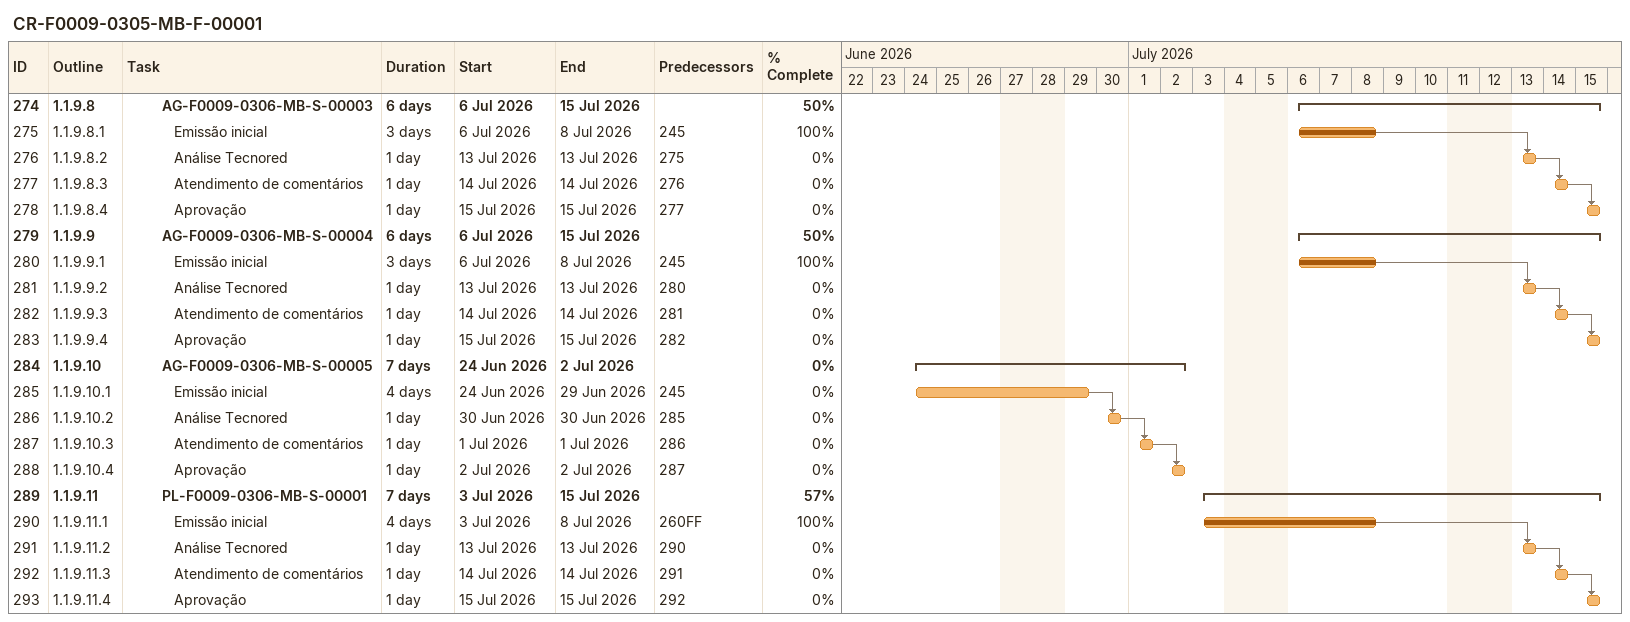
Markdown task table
CR-F0009-0305-MB-F-00001

| ID | WBS | Task | Duration | Start | Finish | Predecessors | % complete |
|---|---|---|---|---|---|---|---|
| 274 | 1.1.9.8 | **AG-F0009-0306-MB-S-00003** | 6d | 2026-07-06 | 2026-07-15 |  | 50 |
| 275 | 1.1.9.8.1 | Emissão inicial | 3d | 2026-07-06 | 2026-07-08 | 245 | 100 |
| 276 | 1.1.9.8.2 | Análise Tecnored | 1d | 2026-07-13 | 2026-07-13 | 275 | 0 |
| 277 | 1.1.9.8.3 | Atendimento de comentários | 1d | 2026-07-14 | 2026-07-14 | 276 | 0 |
| 278 | 1.1.9.8.4 | Aprovação | 1d | 2026-07-15 | 2026-07-15 | 277 | 0 |
| 279 | 1.1.9.9 | **AG-F0009-0306-MB-S-00004** | 6d | 2026-07-06 | 2026-07-15 |  | 50 |
| 280 | 1.1.9.9.1 | Emissão inicial | 3d | 2026-07-06 | 2026-07-08 | 245 | 100 |
| 281 | 1.1.9.9.2 | Análise Tecnored | 1d | 2026-07-13 | 2026-07-13 | 280 | 0 |
| 282 | 1.1.9.9.3 | Atendimento de comentários | 1d | 2026-07-14 | 2026-07-14 | 281 | 0 |
| 283 | 1.1.9.9.4 | Aprovação | 1d | 2026-07-15 | 2026-07-15 | 282 | 0 |
| 284 | 1.1.9.10 | **AG-F0009-0306-MB-S-00005** | 7d | 2026-06-24 | 2026-07-02 |  | 0 |
| 285 | 1.1.9.10.1 | Emissão inicial | 4d | 2026-06-24 | 2026-06-29 | 245 | 0 |
| 286 | 1.1.9.10.2 | Análise Tecnored | 1d | 2026-06-30 | 2026-06-30 | 285 | 0 |
| 287 | 1.1.9.10.3 | Atendimento de comentários | 1d | 2026-07-01 | 2026-07-01 | 286 | 0 |
| 288 | 1.1.9.10.4 | Aprovação | 1d | 2026-07-02 | 2026-07-02 | 287 | 0 |
| 289 | 1.1.9.11 | **PL-F0009-0306-MB-S-00001** | 7d | 2026-07-03 | 2026-07-15 |  | 57 |
| 290 | 1.1.9.11.1 | Emissão inicial | 4d | 2026-07-03 | 2026-07-08 | 260FF | 100 |
| 291 | 1.1.9.11.2 | Análise Tecnored | 1d | 2026-07-13 | 2026-07-13 | 290 | 0 |
| 292 | 1.1.9.11.3 | Atendimento de comentários | 1d | 2026-07-14 | 2026-07-14 | 291 | 0 |
| 293 | 1.1.9.11.4 | Aprovação | 1d | 2026-07-15 | 2026-07-15 | 292 | 0 |
